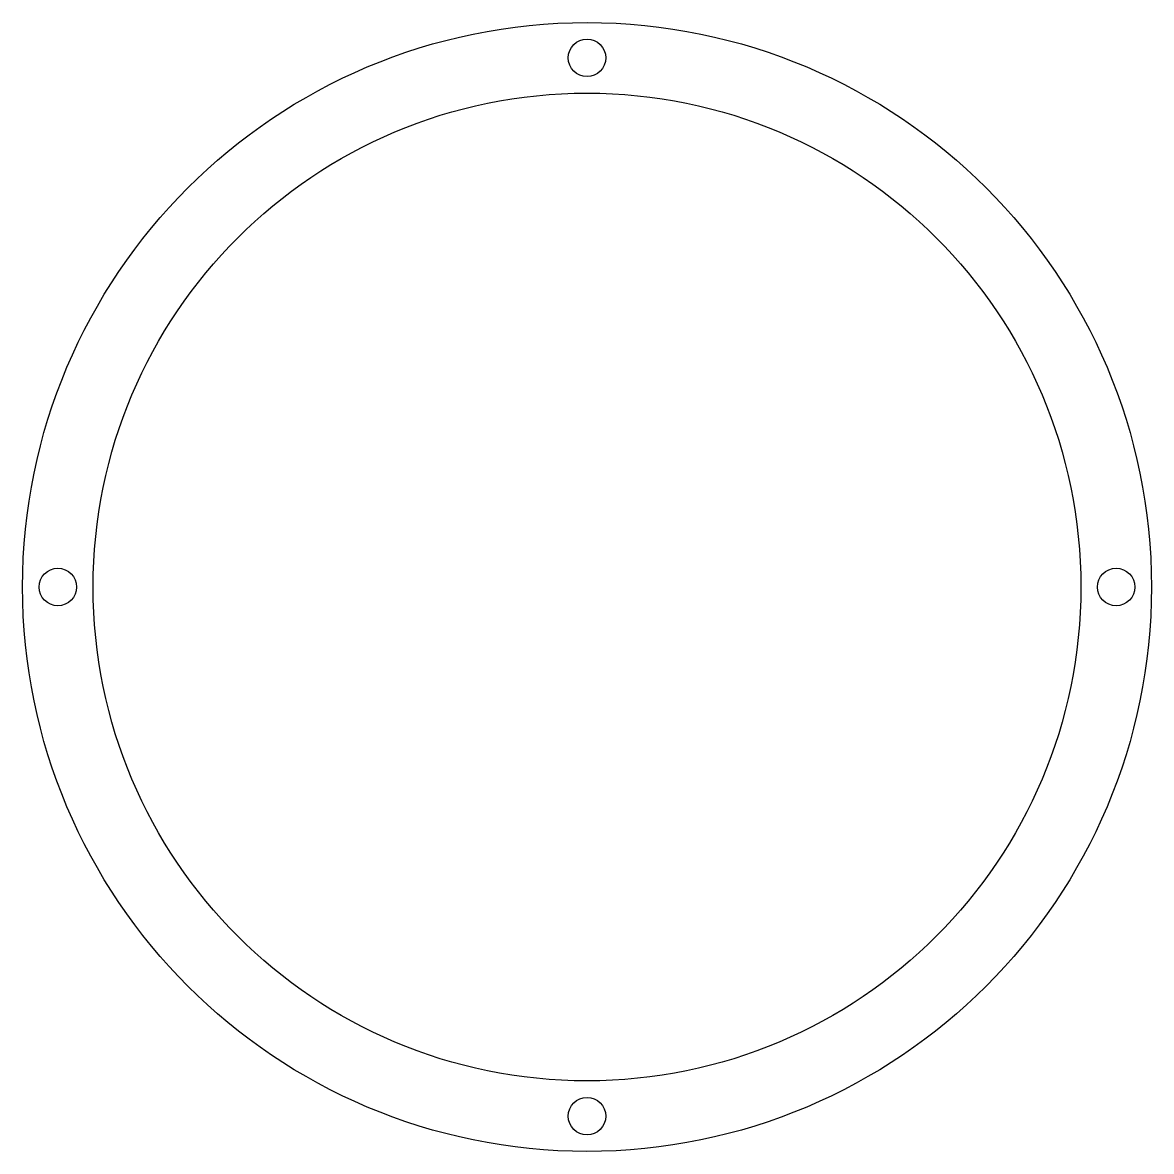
# Model space of a CAD drawing. Header units: inches. Extents: x -4 to 4, y -4 to 4.
import ezdxf

# ---------------------------------------------------------------- set-up
doc = ezdxf.new("R2010")
doc.units = ezdxf.units.IN
doc.header["$MEASUREMENT"] = 0

msp = doc.modelspace()

# ---------------------------------------------------------------- linework, layer by layer
for centre, radius in [((0, 0), 4), ((0, 3.75), 0.133), ((0, 0), 3.5), ((-3.75, 0), 0.133), ((3.75, 0), 0.133), ((0, -3.75), 0.133)]:
    msp.add_circle(centre, radius)

doc.saveas('drawing.dxf')
